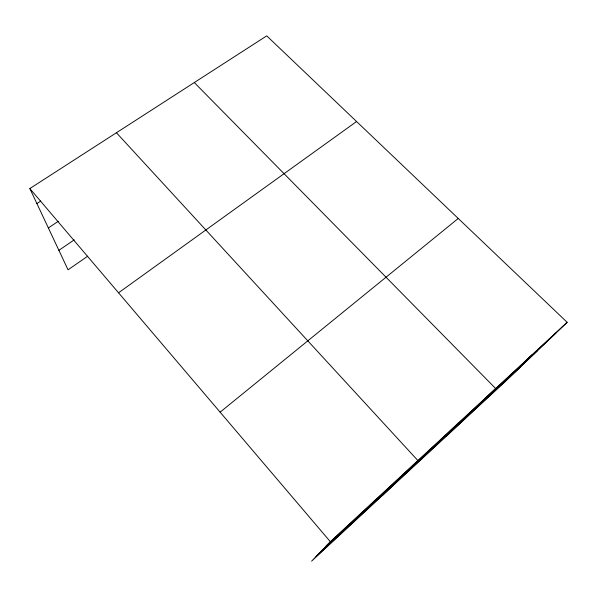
<?xml version="1.0" encoding="UTF-8"?>
<svg xmlns="http://www.w3.org/2000/svg" width="597" height="597" viewBox="0 0 597 597"><rect width="100%" height="100%" fill="white"/><g stroke="black" fill="none" stroke-linecap="round" stroke-linejoin="round"><path stroke-width="0.9" d="M567.15 322.305L330.328 541.695L311.612 561.143L506.099 380.759L567.15 322.305L266.732 35.857L29.85 188.555L68.043 269.814L87.752 256.165M369.939 505.39L375.125 500.196M382.371 495.51L417.9 460.563L116.43 132.743M449.608 431.564L457.615 423.78M446.332 436.191L495.659 388.535L194.301 82.55M521.823 364.655L532.136 354.737M326.783 545.382L555.822 333.156M321.111 551.27L537.479 350.715M315.992 556.583L520.681 366.797M220.121 412.169L458.25 218.465M118.549 292.799L356.573 121.519M58.879 250.315L74.244 239.852M48.357 227.927L58.357 221.256M36.902 203.562L40.775 201.032M29.85 188.555L330.328 541.695"/></g></svg>
